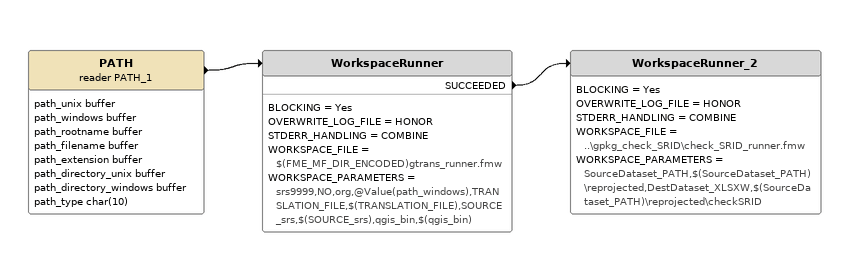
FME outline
PATH (reader PATH_1)
    attributes: path_unix buffer, path_windows buffer, path_rootname buffer, path_filename buffer, path_extension buffer, path_directory_unix buffer, path_directory_windows buffer, path_type char(10)
    -> WorkspaceRunner
WorkspaceRunner
    BLOCKING = Yes
    OVERWRITE_LOG_FILE = HONOR
    STDERR_HANDLING = COMBINE
    WORKSPACE_FILE = $(FME_MF_DIR_ENCODED)gtrans_runner.fmw
    WORKSPACE_PARAMETERS = srs9999,NO,org,@Value(path_windows),TRANSLATION_FILE,$(TRANSLATION_FILE),SOURCE_srs,$(SOURCE_srs),qgis_bin,$(qgis_bin)
    SUCCEEDED -> WorkspaceRunner_2
WorkspaceRunner_2
    BLOCKING = Yes
    OVERWRITE_LOG_FILE = HONOR
    STDERR_HANDLING = COMBINE
    WORKSPACE_FILE = ..\gpkg_check_SRID\check_SRID_runner.fmw
    WORKSPACE_PARAMETERS = SourceDataset_PATH,$(SourceDataset_PATH)\reprojected,DestDataset_XLSXW,$(SourceDataset_PATH)\reprojected\checkSRID
